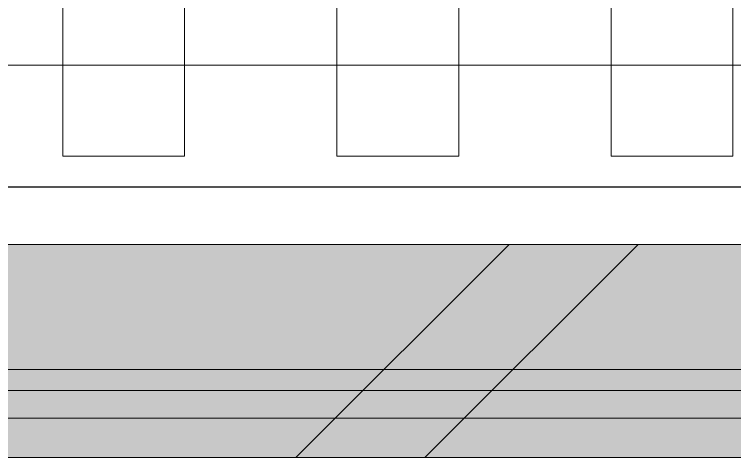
# Model space of a CAD drawing. Header units: millimetres. Extents: x -546 to 1681, y -650 to 1730.
# Drawn here: x 813.163 to 815.528, y 632.755 to 634.211 of the extents above; entities that cross this region are included whole.
import ezdxf

# ---------------------------------------------------------------- set-up
doc = ezdxf.new("R2010")
doc.units = ezdxf.units.MM

msp = doc.modelspace()

# ---------------------------------------------------------------- hatches: boundary and pattern name
at = {"true_color": 0xffffff}
h = msp.add_hatch(color=7, dxfattribs=at)
h.dxf.hatch_style = 2
h.paths.add_polyline_path([(816.0032, 633.4547), (816.0032, 632.7547), (794.3862, 632.7547), (794.3862, 633.4547)])

# ---------------------------------------------------------------- linework, layer by layer
at = {"color": 8, "lineweight": 0, "true_color": 0x7f7f7f}
for points in [[(813.3222, 633.7447), (813.3222, 638.5427)], [(813.7222, 638.5427), (813.7222, 633.7447)], [(814.2222, 633.7447), (814.2222, 638.5427)], [(814.6222, 638.5427), (814.6222, 633.7447)], [(815.1222, 633.7447), (815.1222, 638.5427)], [(815.5222, 638.5427), (815.5222, 633.7447)], [(810.2722, 634.0437), (815.8722, 634.0437)], [(813.7222, 633.7447), (813.3222, 633.7447)], [(814.6222, 633.7447), (814.2222, 633.7447)], [(815.5222, 633.7447), (815.1222, 633.7447)], [(815.8722, 633.6447), (810.2722, 633.6447)], [(815.8722, 633.6437), (810.2722, 633.6437)]]:
    msp.add_lwpolyline(points, dxfattribs=at)
at = {"color": 7, "lineweight": 0}
for points in [[(816.0032, 633.4547), (794.3862, 633.4547)], [(814.0872, 632.7547), (814.7872, 633.4547)], [(814.5112, 632.7547), (815.2112, 633.4547)], [(816.5442, 633.0437), (793.7612, 633.0437)], [(816.6282, 632.9747), (793.7612, 632.9747)], [(816.7032, 632.8847), (793.6862, 632.8847)], [(816.7032, 632.7547), (793.6862, 632.7547)], [(794.3862, 632.7547), (816.7032, 632.7547)]]:
    msp.add_lwpolyline(points, dxfattribs=at)

doc.saveas('drawing.dxf')
